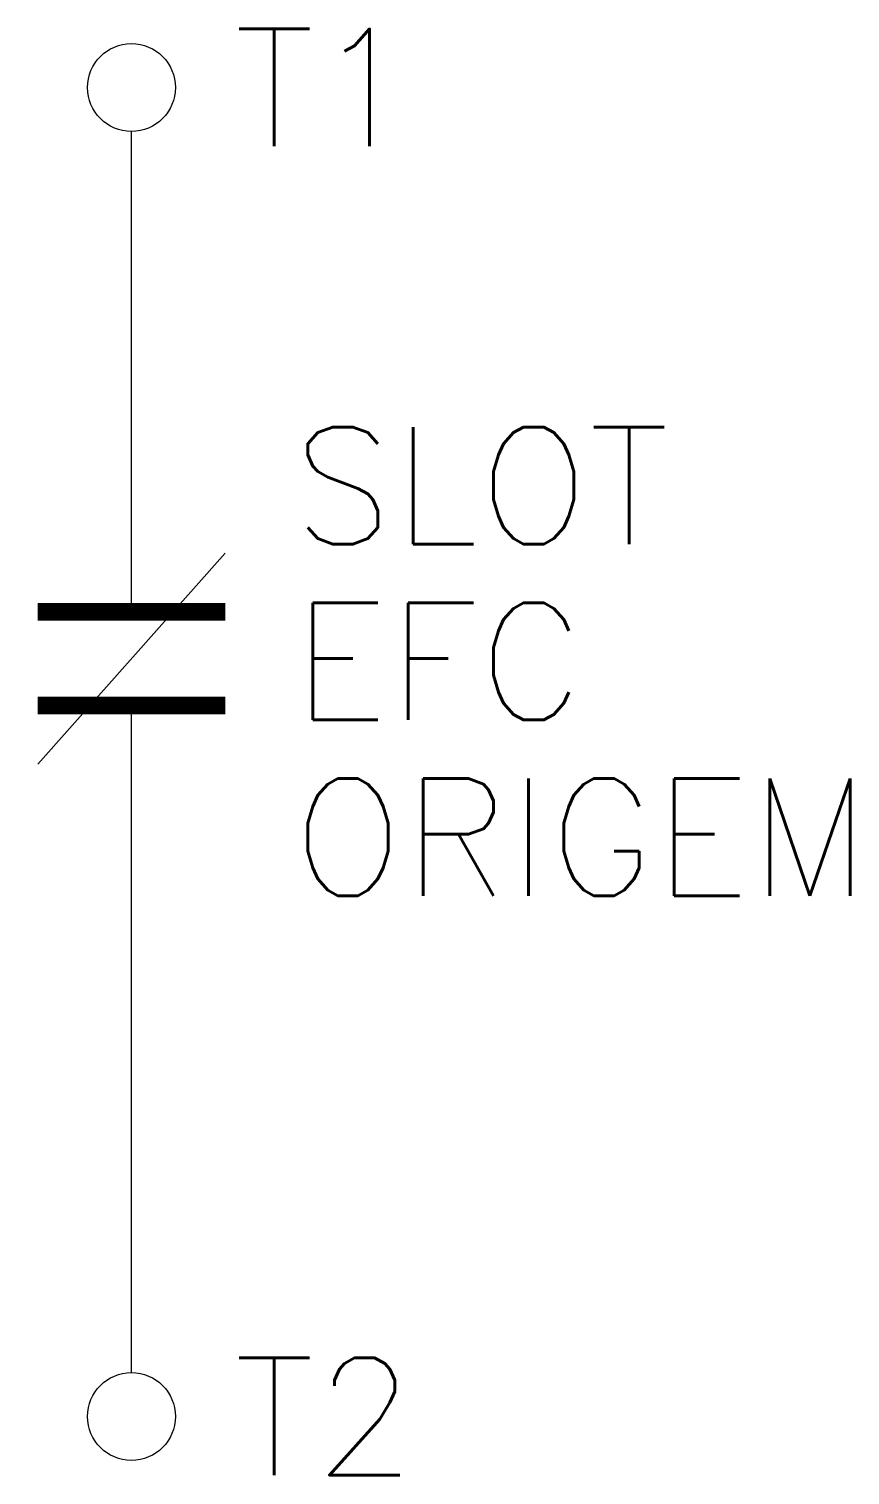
# Model space of a CAD drawing. Extents: x 293.9 to 307.9, y 177.4 to 202.1.
import ezdxf
from ezdxf.enums import TextEntityAlignment as Align

# ---------------------------------------------------------------- set-up
doc = ezdxf.new("R2010")
doc.units = 0
doc.header["$MEASUREMENT"] = 0
doc.layers.get('0').update_dxf_attribs({"linetype": 'CONTINUOUS'})
doc.styles.add('ROMANS', font='romans')

msp = doc.modelspace()

# ---------------------------------------------------------------- linework, layer by layer
at = {"linetype": 'Continuous'}
for p, q in [((295.602, 192.101), (295.602, 200.301)), ((295.602, 179.116), (295.602, 190.501))]:
    msp.add_line(p, q, dxfattribs=at)
msp.add_line((294.002, 189.501), (297.202, 193.101))
at = {"const_width": 0.3}
for points in [[(294.002, 192.101), (297.202, 192.101)], [(294.002, 190.501), (297.202, 190.501)]]:
    msp.add_lwpolyline(points, dxfattribs=at)
for centre in [(295.602, 201.051), (295.602, 178.366)]:
    msp.add_circle(centre, 0.75)

# ---------------------------------------------------------------- texts
at = {"lineweight": -3, "style": 'ROMANS'}
for tag, text, p in [('T1', '', (297.352, 201.051)), ('EFC', '', (298.352, 191.256)), ('ORIGEM', 'ENDERECO FISICO', (298.352, 188.256)), ('T2', '', (297.352, 178.366))]:
    msp.add_attdef(tag, text=text, height=2, dxfattribs=at).set_placement(p, align=Align.MIDDLE_LEFT)
at = {"lineweight": -3, "style": 'ROMANS', "flags": 1}
msp.add_attdef('SLOT', text='', height=2, dxfattribs=at).set_placement((298.352, 194.256), align=Align.MIDDLE_LEFT)

doc.saveas('drawing.dxf')
